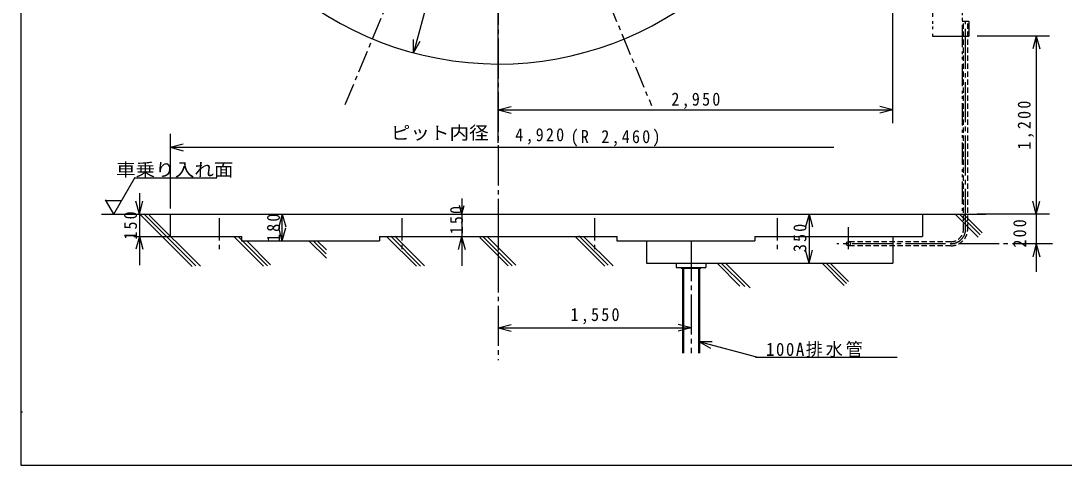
# Model space of a CAD drawing. Units: millimetres, scale not verified. Extents: x -5636 to 5974, y -4212 to 4128.
# Drawn here: x -5636 to 1395, y -4212 to -1217 of the extents above; entities that cross this region are included whole.
import ezdxf
from ezdxf.enums import TextEntityAlignment as Align

# ---------------------------------------------------------------- set-up
doc = ezdxf.new("R2010")
doc.units = ezdxf.units.MM
doc.header["$LTSCALE"] = 30
for name, pattern in [('CHAIN1', [8, 5, -1, 1, -1]), ('CHAIN2', [12, 9, -1, 1, -1]), ('DASHED1', [1.8, 1.2, -0.6]), ('DOUBLE_CHAIN1', [8.8, 5, -1, 0.6, -0.6, 0.6, -1]), ('DOUBLE_CHAIN2', [12.8, 9, -1, 0.6, -0.6, 0.6, -1])]:
    doc.linetypes.add(name, pattern=pattern)
doc.layers.add('0-0', color=7, linetype='Continuous')
doc.styles.add('ＭＳ ゴシック', font='')
doc.styles.get('ＭＳ ゴシック').set_extended_font_data('MS Gothic')

msp = doc.modelspace()

# ---------------------------------------------------------------- linework, layer by layer
at = {"layer": '0-0'}
for p, q in [((-5636.25, 4127.81), (-5636.25, -4212.19)), ((-1845.21, 2836.95), (-2989.18, -1432.4)), ((-2419.45, -2039.68), (-2419.45, -39.79)), ((240.55, -1898.03), (240.55, -39.79)), ((1296.95, -1319.81), (809.05, -1319.81)), ((1206.95, -1319.81), (1183.65, -1406.74)), ((1206.95, -1319.81), (1230.24, -1406.74)), ((1206.95, -1319.81), (1206.95, -2909.56)), ((-2989.18, -1432.4), (-2989.18, -1342.4)), ((-2989.18, -1432.4), (-2944.18, -1354.46)), ((-2419.45, -1817.05), (-2332.52, -1793.76)), ((-2419.45, -1907.05), (-2419.45, -1803.79)), ((-2419.45, -1817.05), (240.55, -1817.05)), ((-2419.45, -1817.05), (-2332.52, -1840.35)), ((240.55, -1817.05), (153.62, -1793.76)), ((240.55, -1817.05), (153.62, -1840.35)), ((240.55, -1907.05), (240.55, -1803.79)), ((-4629.43, -1979.05), (-4629.43, -2453.68)), ((-4629.43, -2069.05), (-4542.5, -2045.76)), ((-4629.43, -2069.05), (-4542.5, -2092.35)), ((-4629.43, -2069.05), (-157.56, -2069.05)), ((-5009.33, -2519.72), (-4865.84, -2271.18)), ((-4867.96, -2275.22), (-4314.69, -2275.22)), ((-4837.56, -2378.29), (-4837.56, -2864.14)), ((-4629.43, -2334.36), (-4629.43, -2481.68)), ((-5012.66, -2514.73), (-5065.19, -2423.76)), ((-5060.9, -2428.24), (-4957.77, -2428.24)), ((-4837.56, -2519.81), (-4860.86, -2432.87)), ((-4837.56, -2519.81), (-4814.27, -2432.87)), ((-2664.49, -2413.53), (-2664.49, -2868.96)), ((1206.95, -2519.81), (1183.65, -2432.87)), ((1206.95, -2519.81), (1230.24, -2432.87)), ((-5093.82, -2519.81), (866.1, -2519.81)), ((-4831.35, -2522.68), (-4480.86, -2873.17)), ((-4807.61, -2518.14), (-4457.11, -2868.63)), ((-4771.38, -2526.08), (-4425.69, -2871.77)), ((-4629.43, -2517.39), (-4629.43, -2669.81)), ((-3874.32, -2519.81), (-3897.62, -2606.74)), ((-3874.32, -2699.81), (-3874.32, -2519.81)), ((-3874.32, -2519.81), (-3851.03, -2606.74)), ((-2664.49, -2519.81), (-2680.02, -2461.85)), ((-2664.49, -2519.81), (-2648.96, -2461.85)), ((-324.07, -2519.81), (-347.36, -2606.74)), ((-324.07, -2519.81), (-324.07, -2849.81)), ((-324.07, -2519.81), (-300.77, -2606.74)), ((440.55, -2517.96), (440.55, -2669.81)), ((661.13, -2520.77), (815.16, -2674.8)), ((689.57, -2520.92), (829.3, -2660.65)), ((716.58, -2519.65), (843.44, -2646.51)), ((1296.95, -2519.81), (809.05, -2519.81)), ((-4875.26, -2669.81), (-4149.43, -2669.81)), ((-4837.56, -2669.81), (-4860.86, -2756.74)), ((-4837.56, -2669.81), (-4814.27, -2756.74)), ((-4629.43, -2669.81), (-4145.91, -2669.81)), ((-3874.32, -2699.81), (-3897.62, -2612.87)), ((-3874.32, -2699.81), (-3851.03, -2612.87)), ((-3219.44, -2669.81), (-3219.44, -2700.08)), ((-3219.44, -2669.81), (-1617.78, -2669.81)), ((-3215.67, -2669.81), (-1617.53, -2669.81)), ((-3171.23, -2670), (-2970.73, -2870.51)), ((-3143.64, -2669.31), (-2942.94, -2870.01)), ((-3115.28, -2669.39), (-2916.86, -2867.81)), ((-2665.89, -2671.73), (-2689.19, -2758.66)), ((-2665.89, -2671.73), (-2665.89, -2709.93)), ((-2665.89, -2671.73), (-2642.6, -2758.66)), ((-2664.49, -2619.81), (-2664.49, -2669.81)), ((-2493.1, -2671.1), (-2300.99, -2863.21)), ((-1900, -2670.97), (-1699.43, -2871.53)), ((-1875.52, -2667.16), (-1677.5, -2865.18)), ((-1843.66, -2670.74), (-1645.3, -2869.1)), ((-689.47, -2669.81), (-689.47, -2699.81)), ((-689.47, -2669.81), (440.55, -2669.81)), ((-683.43, -2669.81), (440.55, -2669.81)), ((-4198.44, -2672.67), (-4001.26, -2869.85)), ((-4169.9, -2672.92), (-3974.63, -2868.19)), ((-4113.67, -2700.87), (-3953.77, -2860.77)), ((-3694.64, -2700.18), (-3577.46, -2817.36)), ((-3665.77, -2700.77), (-3579.62, -2786.92)), ((-3639.05, -2699.21), (-3576.89, -2761.37)), ((-2543.08, -2677.69), (-2352.08, -2868.69)), ((-2518.09, -2674.4), (-2324.42, -2868.06)), ((-1419.45, -2701.57), (-1419.45, -2849.81)), ((240.55, -2672.02), (240.55, -2849.81)), ((1207.24, -2720.71), (1183.95, -2807.65)), ((1207.24, -2720.71), (1207.24, -2731.73)), ((1207.24, -2720.71), (1230.54, -2807.65)), ((-324.07, -2849.81), (-347.36, -2762.87)), ((-324.07, -2849.81), (-300.77, -2762.87)), ((-1419.45, -2849.81), (240.55, -2849.81)), ((-1219.45, -2850.05), (-1219.45, -2879.81)), ((-1219.45, -2879.81), (-1019.45, -2879.81)), ((-1176.45, -2879.92), (-1176.45, -3457.2)), ((-1170.45, -2879.92), (-1170.45, -3457.2)), ((-1068.45, -2880.8), (-1068.45, -3457.2)), ((-1062.45, -2880.8), (-1062.45, -3457.2)), ((-1052.45, -2880.8), (-1052.45, -2884.81)), ((-1019.45, -2850.05), (-1019.45, -2879.81)), ((-941.67, -2852.68), (-789.57, -3004.78)), ((-915.72, -2850.35), (-757.71, -3008.36)), ((-885.33, -2852.45), (-721.41, -3016.37)), ((-238.61, -2849.38), (-86.51, -3001.49)), ((-208.49, -2851.22), (-72.36, -2987.34)), ((-181.44, -2849.98), (-58.22, -2973.2)), ((-2419.45, -3286.78), (-2332.52, -3263.48)), ((-2419.45, -3286.78), (-1119.45, -3286.78)), ((-2419.45, -3286.78), (-2332.52, -3310.07)), ((-1119.45, -3286.78), (-1206.38, -3263.48)), ((-1119.45, -3286.78), (-1206.38, -3310.07)), ((-1066.27, -3377.97), (-679.38, -3481.64)), ((-1066.27, -3377.97), (-976.27, -3377.97)), ((-1066.27, -3377.97), (-988.33, -3422.97)), ((-685.64, -3485.03), (269.93, -3485.03)), ((-5636.25, -3852.19), (-5625, -3852.19))]:
    msp.add_line(p, q, dxfattribs=at)
at = {"layer": '0-0', "linetype": 'CHAIN2'}
for p, q in [((-2419.45, 3705.1), (-2419.45, -2180.25)), ((731.28, -2619.81), (731.28, -1219.81)), ((-2419.45, -2057.64), (-2419.45, -3504.46)), ((-2419.45, -2547), (-2419.45, -2765.31)), ((-59.45, -2608.28), (-59.45, -2755.41)), ((-1119.45, -2701.57), (-1119.45, -3457.2)), ((1316.49, -2719.81), (-136.1, -2719.81))]:
    msp.add_line(p, q, dxfattribs=at)
at = {"layer": '0-0', "linetype": 'DOUBLE_CHAIN1'}
for p, q in [((708.28, -716.03), (708.28, -2514.65)), ((707.87, -1219.81), (753.28, -1219.81)), ((753.28, -1219.81), (753.28, -1319.81))]:
    msp.add_line(p, q, dxfattribs=at)
at = {"layer": '0-0', "linetype": 'CHAIN1'}
for p, q in [((-3449.59, -1781.33), (-3049.46, -815.32)), ((-1770.06, -860.86), (-1386.43, -1787.01)), ((-4299.43, -2547), (-4299.43, -2765.31)), ((-3069.44, -2547), (-3069.44, -2765.31)), ((-1769.46, -2547), (-1769.46, -2765.31)), ((-539.47, -2547), (-539.47, -2765.31))]:
    msp.add_line(p, q, dxfattribs=at)
at = {"layer": '0-0', "linetype": 'DOUBLE_CHAIN2'}
for p, q in [((508.28, -919.81), (508.28, -1319.81)), ((508.28, -1319.81), (753.28, -1319.81))]:
    msp.add_line(p, q, dxfattribs=at)
at = {"layer": '0-0', "linetype": 'DASHED1'}
for p, q in [((717.28, -2619.81), (717.28, -1219.81)), ((745.28, -2619.81), (745.28, -1219.81)), ((631.28, -2733.81), (-60.41, -2733.81)), ((631.28, -2705.81), (-59.56, -2705.81))]:
    msp.add_line(p, q, dxfattribs=at)
at = {"layer": '0-0'}
for points in [[(-5636.25, -4212.19), (5973.75, -4212.19), (5973.75, 4127.81)], [(-4149.43, -2669.81), (-4149.43, -2699.81), (-3220.28, -2699.81)], [(-1619.46, -2670.17), (-1619.46, -2699.81), (-689.47, -2699.81)], [(-1186.45, -2879.92), (-1186.45, -2884.81), (-1052.45, -2884.81)]]:
    msp.add_lwpolyline(points, dxfattribs=at)
msp.add_circle((-59.57, -2719.63), 14, dxfattribs=at)
msp.add_arc((-2417.2, 702.27), 2209.98, 16.07047, 343.99083, dxfattribs=at)
at = {"layer": '0-0', "linetype": 'CHAIN2'}
msp.add_arc((631.28, -2619.81), 100, 270, 0, dxfattribs=at)
at = {"layer": '0-0', "linetype": 'DASHED1'}
for radius in [86, 114]:
    msp.add_arc((631.28, -2619.81), radius, 270, 0, dxfattribs=at)

# ---------------------------------------------------------------- texts
at = {"layer": '0-0', "style": 'ＭＳ ゴシック', "width": 1.1}
for s, p in [('ピット内径', (-3143.37, -2042.53)), ('車乗り入れ面', (-4995.08, -2290.95))]:
    msp.add_text(s, height=87.98, dxfattribs=at).set_placement(p, align=Align.BOTTOM_LEFT)
at = {"layer": '0-0', "char_height": 87.98, "attachment_point": 7, "style": 'ＭＳ ゴシック'}
for s, insert in [('\\T1.28;\\W0.9;2,950', (-1252.01, -1811.42)), ('\\T1.28;\\W0.9;4,920', (-2304.23, -2051.16)), ('\\T1.28;\\W0.9;(R\\~2,460)', (-1931.29, -2064.48)), ('\\T1.28;\\W0.9;1,550', (-1931.29, -3263.21)), ('\\T1.18;\\W0.95;100A排水管', (-614.27, -3485.03))]:
    msp.add_mtext(s, dxfattribs=dict(at, insert=insert))
at = {"layer": '0-0', "char_height": 87.98, "attachment_point": 7, "rotation": 90, "style": 'ＭＳ ゴシック'}
for s, insert in [('\\T1.28;\\W0.9;1,200', (1191.95, -2084.81)), ('\\T1.27;\\W0.9;150', (-4852.56, -2692.31)), ('\\T1.27;\\W0.9;180', (-3889.32, -2707.31)), ('\\T1.27;\\W0.9;150', (-2655.33, -2655.99)), ('\\T1.27;\\W0.9;350', (-341.16, -2776.05)), ('\\T1.27;\\W0.9;200', (1140.63, -2745.47))]:
    msp.add_mtext(s, dxfattribs=dict(at, insert=insert))

doc.saveas('drawing.dxf')
